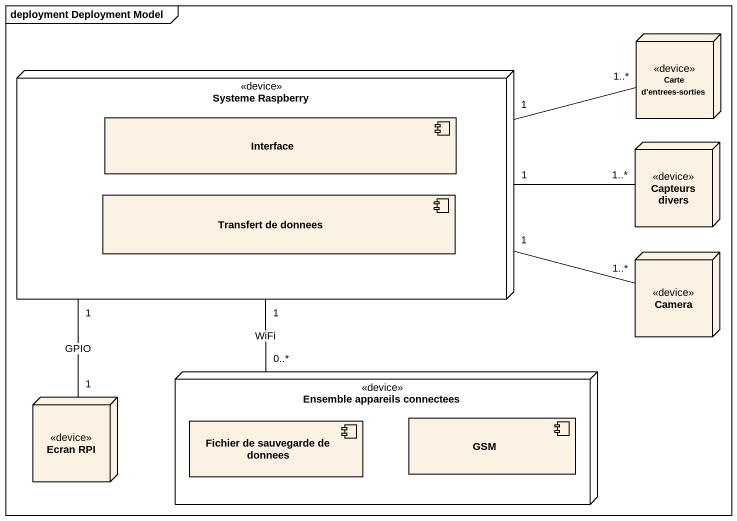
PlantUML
@startuml
mainframe deployment Deployment Model
node "Carte d'entrees-sorties" as Carte_d_entrees_sorties <<device>>
node "Systeme Raspberry" as Systeme_Raspberry <<device>> {
  component "Interface" as Interface_
  component "Transfert de donnees" as Transfert_de_donnees
}
node "Capteurs divers" as Capteurs_divers <<device>>
node Camera <<device>>
node "Ensemble appareils connectees" as Ensemble_appareils <<device>> {
  component GSM
  component "Fichier de sauvegarde de donnees" as Fichier_de_sauvegarde_de
}
node "Ecran RPI" as Ecran_RPI <<device>>
Systeme_Raspberry "1" -right- "1..*" Carte_d_entrees_sorties
Systeme_Raspberry "1" -right- "1..*" Capteurs_divers
Systeme_Raspberry "1" -right- "1..*" Camera
Systeme_Raspberry "1" -- "0..*" Ensemble_appareils : WiFi
Systeme_Raspberry "1" -- "1" Ecran_RPI : GPIO
@enduml
